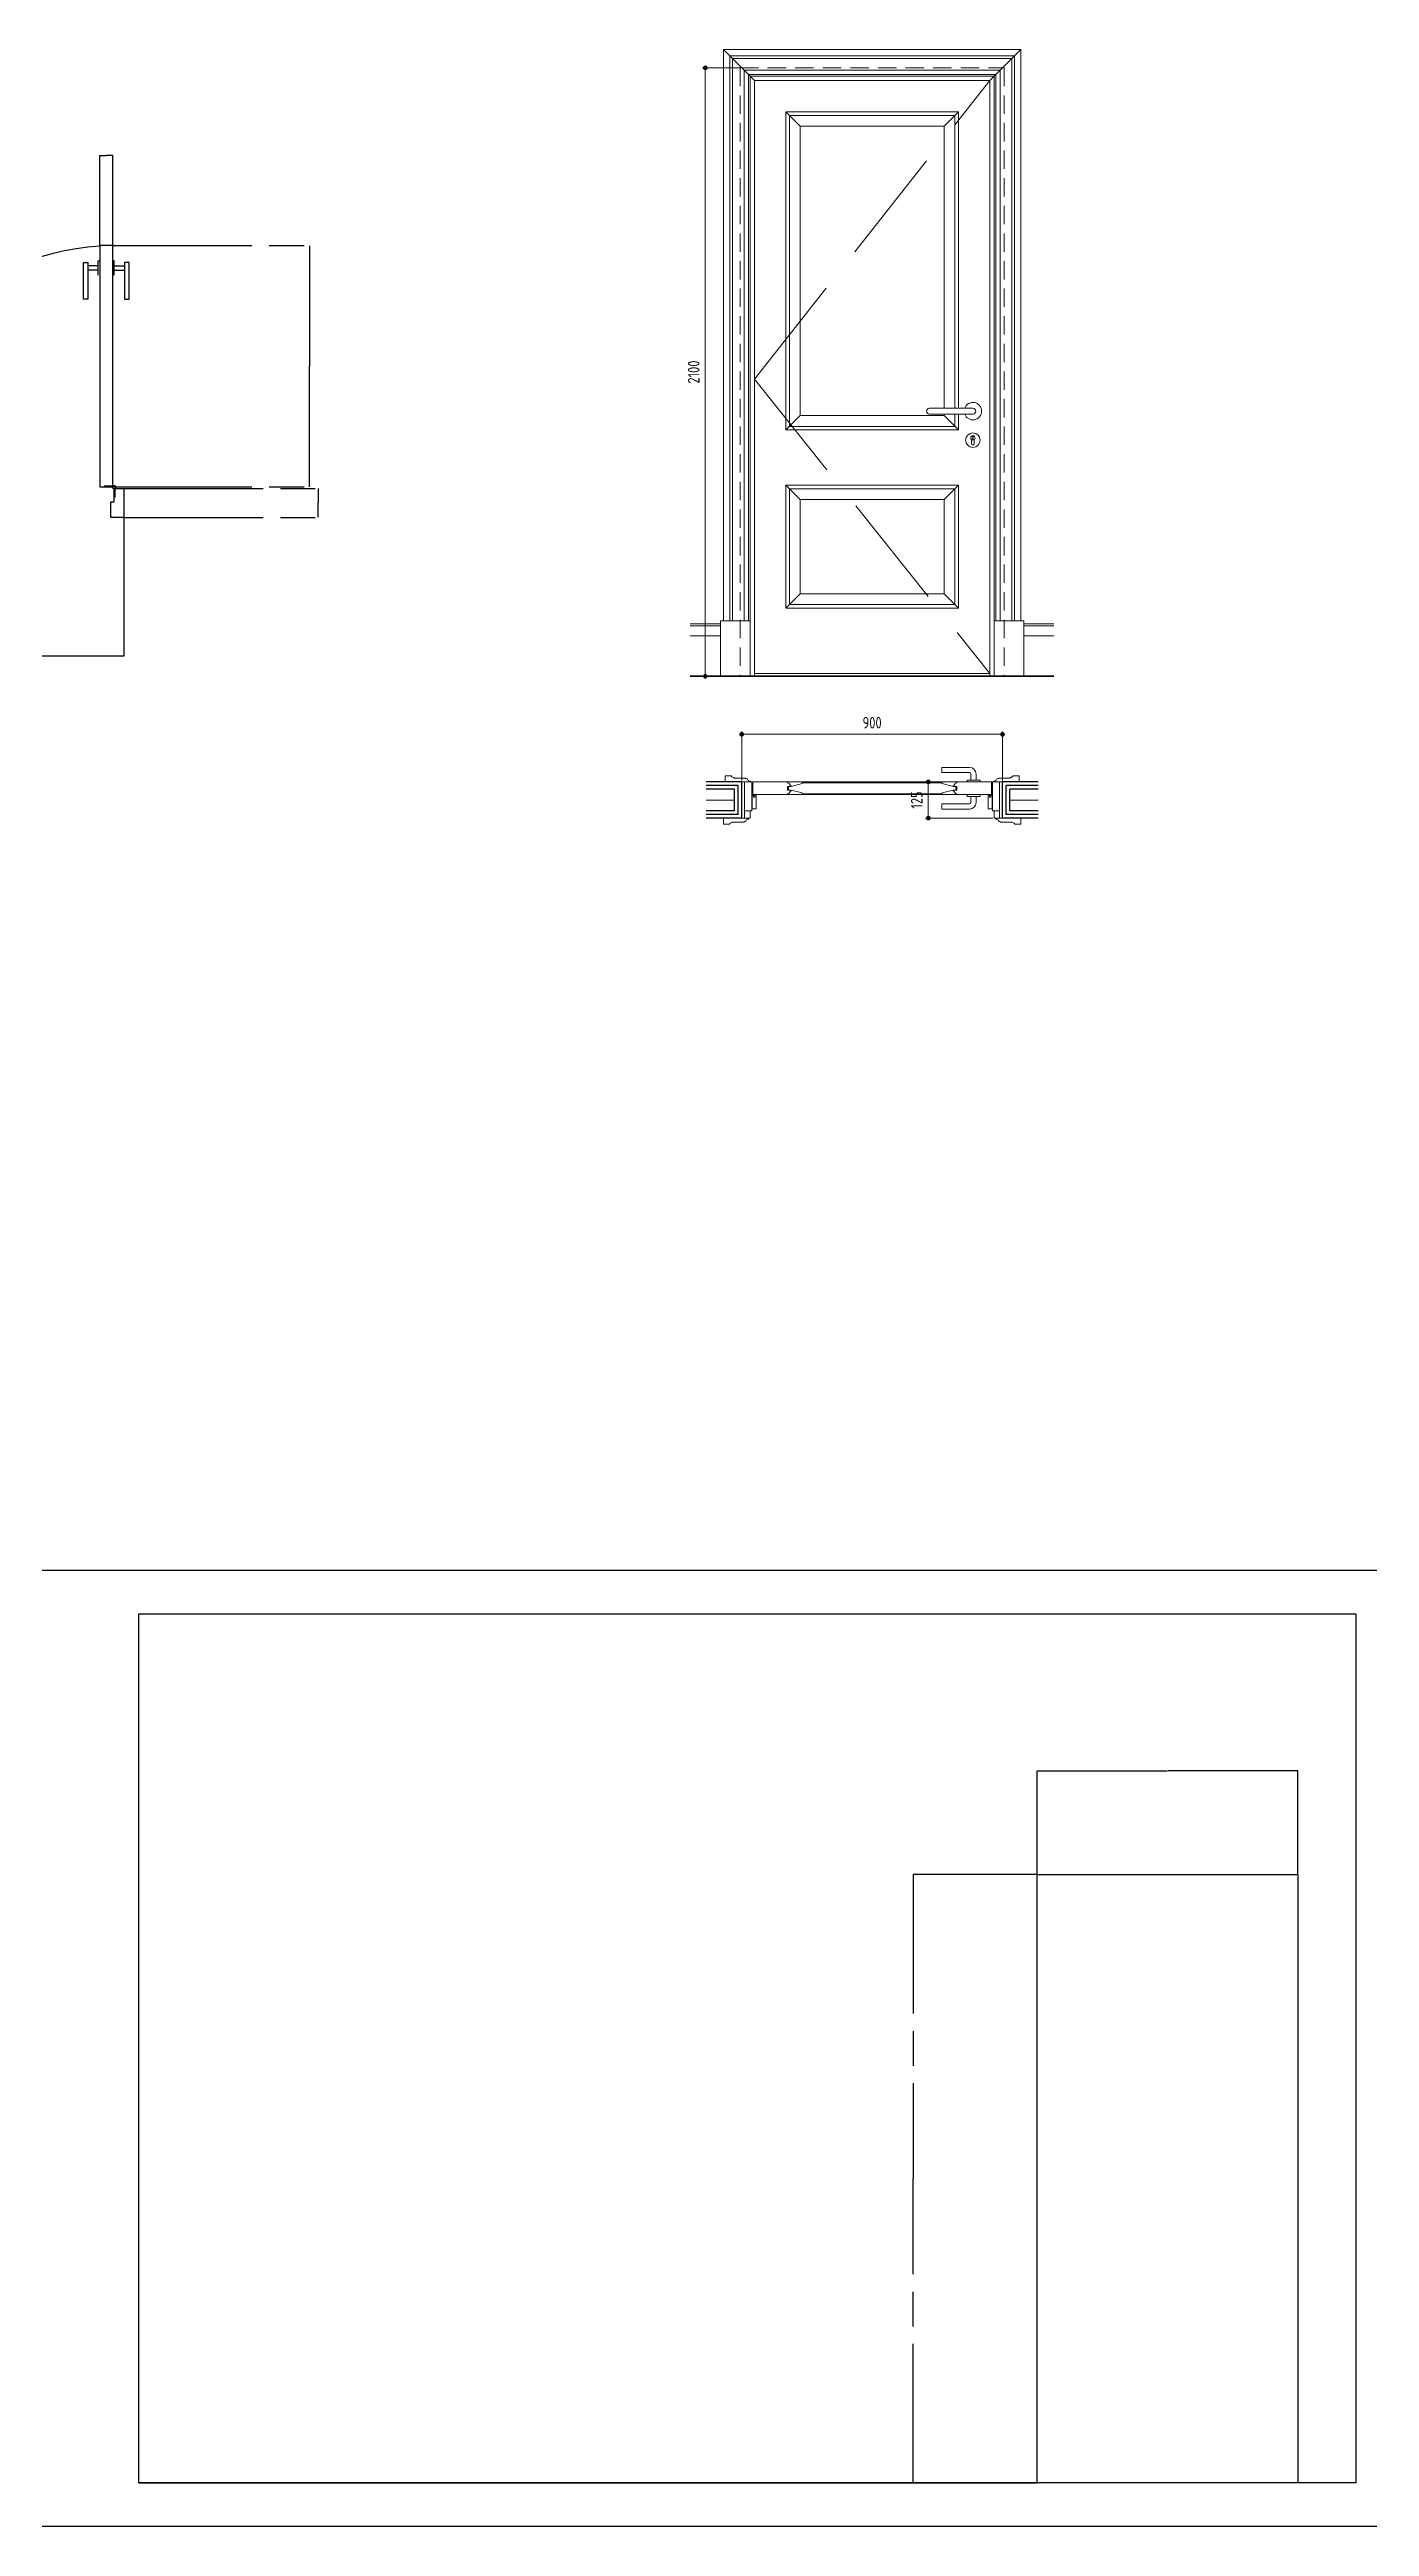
# Model space of a CAD drawing. Header units: inches. Extents: x 5 to 80005, y 6 to 60006.
# Drawn here: x 30942 to 35497, y 17902 to 26450 of the extents above; entities that cross this region are included whole.
import ezdxf

# ---------------------------------------------------------------- set-up
doc = ezdxf.new("R2010")
doc.units = ezdxf.units.IN
doc.header["$MEASUREMENT"] = 0
for name, pattern in [('ACAD_ISO08W100', [36, 24, -3, 6, -3]), ('DASHED', [70, 50, -20]), ('HIDDEN', [9.525, 6.35, -3.175])]:
    doc.linetypes.add(name, pattern=pattern)
for name, color, linetype, lineweight in [('0_20mm_Line_Weight', 3, 'Continuous', 20), ('0_35mm_Line_Weight', 4, 'Continuous', 35), ('Dimensions_Levels', 30, 'Continuous', 18), ('Doors', 250, 'Continuous', 20), ('Insulation', 31, 'Continuous', 9), ('Partition_Framed', 4, 'Continuous', 25), ('Window_Pivot_Lines', 91, 'Continuous', 9)]:
    doc.layers.add(name, color=color, linetype=linetype, lineweight=lineweight)
doc.layers.add('freecads.com', color=7, linetype='Continuous')
doc.styles.add('0020_Notes', font='romans.shx', dxfattribs={"width": 0.75, "height": 40})
doc.styles.get("Standard").update_dxf_attribs({"font": 'arial.ttf'})
doc.linetypes.add('BATTING', pattern='A,0.00254,-2.54,[134,ltypeshp.shx,S=2.54,R=0,X=-2.54,Y=0],-5.08,[134,ltypeshp.shx,S=2.54,R=180,X=2.54,Y=0],-2.54', length=10.16254)
doc.dimstyles.new('dim 20_dwgmodels.com', dxfattribs={"dimtxt": 40, "dimasz": 16, "dimexe": 10, "dimexo": 5, "dimgap": 20, "dimtad": 1, "dimdec": 0, "dimdsep": 46, "dimtxsty": '0020_Notes', "dimblk": 'DOT', "dimcen": 2.5, "dimclrd": 4, "dimclre": 4, "dimclrt": 90, "dimadec": 0, "dimazin": 0, "dimtfac": 1, "dimtdec": 0, "dimtmove": 0, "dimatfit": 3, "dimldrblk": 'DOT', "dimfxl": 1, "dimtolj": 1, "dimlwd": 18, "dimlwe": 18, "dimarcsym": 0})
doc.dimstyles.get("Standard").update_dxf_attribs({"dimtxt": 0.18, "dimasz": 0.18, "dimexe": 0.18, "dimexo": 0.0625, "dimgap": 0.09, "dimtad": 0, "dimtih": 1, "dimtoh": 1, "dimdec": 4, "dimzin": 0, "dimdsep": 46, "dimtxsty": 'Standard', "dimcen": 0.09, "dimadec": 0, "dimazin": 0, "dimtfac": 1, "dimtdec": 4, "dimtofl": 0, "dimtmove": 0, "dimatfit": 3, "dimfxl": 1, "dimtolj": 1, "dimtzin": 0, "dimarcsym": 0})

# ---------------------------------------------------------------- blocks, each defined once
blk = doc.blocks.new('*D81')
at = {"color": 0, "linetype": 'ACAD_ISO08W100', "lineweight": -2, "ltscale": 20, "transparency": 16777216}
for p, q in [((34350.3, 20151.9), (34350.3, 20509.5)), ((34350.5, 20509.3), (34799.7, 20509.3)), ((35250.1, 20509.3), (34800.9, 20509.3)), ((35250.3, 20151.9), (35250.3, 20509.5))]:
    blk.add_line(p, q, dxfattribs=at)
at = {"color": 0, "linetype": 'ACAD_ISO08W100', "ltscale": 20, "transparency": 16777216}
for points in [[(34350.5, 20509.3), (34350.5, 20509.3), (34350.3, 20509.3)], [(35250.1, 20509.3), (35250.1, 20509.3), (35250.3, 20509.3)]]:
    blk.add_solid(points, dxfattribs=at)
at = {"color": 0, "linetype": 'ACAD_ISO08W100', "ltscale": 20, "transparency": 16777216, "insert": (34800.3, 20509.3), "char_height": 0.18, "attachment_point": 5}
blk.add_mtext('\\A1;900.0000', dxfattribs=at)
blk = doc.blocks.new('*D82')
at = {"color": 0, "linetype": 'ACAD_ISO08W100', "lineweight": -2, "ltscale": 20, "transparency": 16777216}
for p, q in [((34350.2, 20151.8), (33922.6, 20151.8)), ((33922.8, 20151.6), (33922.8, 19102)), ((33922.8, 18052), (33922.8, 19101.6)), ((34350.2, 18051.8), (33922.6, 18051.8))]:
    blk.add_line(p, q, dxfattribs=at)
at = {"color": 0, "linetype": 'ACAD_ISO08W100', "ltscale": 20, "transparency": 16777216}
for points in [[(33922.8, 20151.6), (33922.8, 20151.6), (33922.8, 20151.8)], [(33922.8, 18052), (33922.8, 18052), (33922.8, 18051.8)]]:
    blk.add_solid(points, dxfattribs=at)
at = {"color": 0, "linetype": 'ACAD_ISO08W100', "ltscale": 20, "transparency": 16777216, "insert": (33922.8, 19101.8), "char_height": 0.18, "attachment_point": 5}
blk.add_mtext('\\A1;2100.0000', dxfattribs=at)
blk = doc.blocks.new('*D87')
at = {"color": 0, "linetype": 'ACAD_ISO08W100', "lineweight": -2, "ltscale": 20, "transparency": 16777216}
for p, q in [((30298.8, 24835.2), (30298.8, 24356.6)), ((31198.8, 24835.2), (31198.8, 24356.6)), ((30299, 24356.8), (30748.2, 24356.8)), ((31198.6, 24356.8), (30749.4, 24356.8))]:
    blk.add_line(p, q, dxfattribs=at)
at = {"color": 0, "linetype": 'ACAD_ISO08W100', "ltscale": 20, "transparency": 16777216}
for points in [[(30299, 24356.8), (30299, 24356.8), (30298.8, 24356.8)], [(31198.6, 24356.8), (31198.6, 24356.8), (31198.8, 24356.8)]]:
    blk.add_solid(points, dxfattribs=at)
at = {"color": 0, "linetype": 'ACAD_ISO08W100', "ltscale": 20, "transparency": 16777216, "insert": (30748.8, 24356.8), "char_height": 0.18, "attachment_point": 5}
blk.add_mtext('\\A1;900.0000', dxfattribs=at)
blk = doc.blocks.new('*D88')
at = {"color": 0, "linetype": 'ACAD_ISO08W100', "lineweight": -2, "ltscale": 20, "transparency": 16777216}
for p, q in [((31160.5, 25773), (31840, 25773)), ((31839.8, 25772.8), (31839.8, 25357)), ((31839.8, 24940.8), (31839.8, 25356.7)), ((31160.5, 24940.7), (31840, 24940.7))]:
    blk.add_line(p, q, dxfattribs=at)
at = {"color": 0, "linetype": 'ACAD_ISO08W100', "ltscale": 20, "transparency": 16777216}
for points in [[(31839.8, 25772.8), (31839.8, 25772.8), (31839.8, 25773)], [(31839.8, 24940.8), (31839.8, 24940.8), (31839.8, 24940.7)]]:
    blk.add_solid(points, dxfattribs=at)
at = {"color": 0, "linetype": 'ACAD_ISO08W100', "ltscale": 20, "transparency": 16777216, "insert": (31839.8, 25356.8), "char_height": 0.18, "attachment_point": 5}
blk.add_mtext('\\A1;832.3742', dxfattribs=at)
blk = doc.blocks.new('*D89')
at = {"color": 0, "linetype": 'ACAD_ISO08W100', "lineweight": -2, "ltscale": 20, "transparency": 16777216}
for p, q in [((31198.9, 24935.3), (31870, 24935.3)), ((31869.8, 24935.1), (31869.8, 24885.5)), ((31869.8, 24835.5), (31869.8, 24885.1)), ((31198.9, 24835.3), (31870, 24835.3))]:
    blk.add_line(p, q, dxfattribs=at)
at = {"color": 0, "linetype": 'ACAD_ISO08W100', "ltscale": 20, "transparency": 16777216}
for points in [[(31869.8, 24935.1), (31869.8, 24935.1), (31869.8, 24935.3)], [(31869.8, 24835.5), (31869.8, 24835.5), (31869.8, 24835.3)]]:
    blk.add_solid(points, dxfattribs=at)
at = {"color": 0, "linetype": 'ACAD_ISO08W100', "ltscale": 20, "transparency": 16777216, "insert": (31869.8, 24885.3), "char_height": 0.18, "attachment_point": 5}
blk.add_mtext('\\A1;100.0000', dxfattribs=at)
blk = doc.blocks.new('*D90')
at = {"color": 0, "linetype": 'ACAD_ISO08W100', "lineweight": -2, "ltscale": 20, "transparency": 16777216}
for p, q in [((31115.4, 25773.1), (31115.4, 26084)), ((31115.6, 26083.8), (31137.4, 26083.8)), ((31160.3, 26083.8), (31138.5, 26083.8)), ((31160.4, 25773.1), (31160.4, 26084))]:
    blk.add_line(p, q, dxfattribs=at)
at = {"color": 0, "linetype": 'ACAD_ISO08W100', "ltscale": 20, "transparency": 16777216}
for points in [[(31115.6, 26083.8), (31115.6, 26083.8), (31115.4, 26083.8)], [(31160.3, 26083.8), (31160.3, 26083.8), (31160.4, 26083.8)]]:
    blk.add_solid(points, dxfattribs=at)
at = {"color": 0, "linetype": 'ACAD_ISO08W100', "ltscale": 20, "transparency": 16777216, "insert": (31137.9, 26083.8), "char_height": 0.18, "attachment_point": 5}
blk.add_mtext('\\A1;45.0000', dxfattribs=at)
blk = doc.blocks.new('_Dot')
at = {"color": 0, "lineweight": -2}
blk.add_line((-0.5, 0), (-1, 0), dxfattribs=at)
at = {"color": 0, "const_width": 0.5}
blk.add_lwpolyline([(-0.25, 0, 1), (0.25, 0, 1)], format="xyb", close=True, dxfattribs=at)
blk = doc.blocks.new('*D74')
at = {"layer": 'Dimensions_Levels', "color": 4, "lineweight": 18, "transparency": 16777216}
for p, q in [((33375.7, 26386.7), (33195.3, 26386.7)), ((33205.3, 24302.7), (33205.3, 26370.7)), ((33253, 24286.7), (33195.3, 24286.7))]:
    blk.add_line(p, q, dxfattribs=at)
at = {"layer": 'Dimensions_Levels', "color": 4, "lineweight": 18, "transparency": 16777216, "xscale": 16, "yscale": 16, "zscale": 16}
for p, rotation in [((33205.3, 26386.7), 90), ((33205.3, 24286.7), 270)]:
    blk.add_blockref('_Dot', p, dxfattribs=dict(at, rotation=rotation))
at = {"layer": 'Dimensions_Levels', "color": 90, "transparency": 16777216, "insert": (33165.3, 25336.7), "char_height": 40, "attachment_point": 5, "rotation": 90, "style": '0020_Notes'}
blk.add_mtext('\\A1;2100', dxfattribs=at)
blk = doc.blocks.new('*D75')
at = {"layer": 'Dimensions_Levels', "color": 4, "lineweight": 18, "transparency": 16777216}
for p, q in [((33331, 23927.3), (33331, 24096.6)), ((33347, 24086.6), (34215, 24086.6)), ((34231, 23927.3), (34231, 24096.6))]:
    blk.add_line(p, q, dxfattribs=at)
at = {"layer": 'Dimensions_Levels', "color": 4, "lineweight": 18, "transparency": 16777216, "xscale": 16, "yscale": 16, "zscale": 16, "rotation": 180}
blk.add_blockref('_Dot', (33331, 24086.6), dxfattribs=at)
at = {"layer": 'Dimensions_Levels', "color": 4, "lineweight": 18, "transparency": 16777216, "xscale": 16, "yscale": 16, "zscale": 16}
blk.add_blockref('_Dot', (34231, 24086.6), dxfattribs=at)
at = {"layer": 'Dimensions_Levels', "color": 90, "transparency": 16777216, "insert": (33781, 24126.6), "char_height": 40, "attachment_point": 5, "style": '0020_Notes'}
blk.add_mtext('\\A1;900', dxfattribs=at)
blk = doc.blocks.new('*D76')
at = {"layer": 'Dimensions_Levels', "color": 4, "lineweight": 18, "transparency": 16777216}
for p, q in [((34188, 23922.3), (33964.9, 23922.3)), ((33974.9, 23906.3), (33974.9, 23813.3)), ((34197, 23797.3), (33964.9, 23797.3))]:
    blk.add_line(p, q, dxfattribs=at)
at = {"layer": 'Dimensions_Levels', "color": 4, "lineweight": 18, "transparency": 16777216, "xscale": 16, "yscale": 16, "zscale": 16}
for p, rotation in [((33974.9, 23922.3), 90), ((33974.9, 23797.3), 270)]:
    blk.add_blockref('_Dot', p, dxfattribs=dict(at, rotation=rotation))
at = {"layer": 'Dimensions_Levels', "color": 90, "transparency": 16777216, "insert": (33934.9, 23859.8), "char_height": 40, "attachment_point": 5, "rotation": 90, "style": '0020_Notes'}
blk.add_mtext('\\A1;125', dxfattribs=at)
blk = doc.blocks.new('Door_Arch')
at = {"layer": 'Doors'}
for p, q in [((-64, 20.6), (-86, 20.6)), ((-86, 20.6), (-86, 0)), ((0, 0), (-86, 0)), ((-64, 17.5), (-64, 20.6)), ((-55, 13.5), (-55, 15.1)), ((-15, 13.5), (-55, 13.5)), ((-15, 11.1), (-15, 13.5)), ((0, 0), (0, 3.2))]:
    blk.add_line(p, q, dxfattribs=at)
blk.add_lwpolyline([(-64, 17.5, 0.073464), (-64, 18.3, 0.073464)], format="xyb", dxfattribs=at)
for centre, radius, start, end in [((-62.4, 14.3), 3.54, 33.549, 117.2539), ((-56, 20.3), 5.33, 229.41856, 280.58852), ((-13.3, 5.4), 6.01, 17.25309, 106.79373), ((-1.5, 9.4), 6.44, 200.77278, 283.85855)]:
    blk.add_arc(centre, radius, start, end, dxfattribs=at)

msp = doc.modelspace()

# ---------------------------------------------------------------- linework, layer by layer
at = {"color": 7, "ltscale": 20}
for p, q in [((30850.29238, 21201.79966), (35650.29238, 21201.79966)), ((31250.29238, 18051.79966), (31250.29238, 21051.79966)), ((31250.29238, 21051.79966), (35450.29238, 21051.79966)), ((35450.29238, 21051.79966), (35450.29238, 18051.79966)), ((34350.29238, 18051.79966), (34350.29238, 20151.79966)), ((34350.29238, 20151.79966), (35250.29238, 20151.79966)), ((35250.29238, 20151.79966), (35250.29238, 18051.79966)), ((35450.29238, 18051.79966), (31250.29238, 18051.79966)), ((31250.29238, 18051.79966), (34350.29238, 18051.79966)), ((35650.29238, 17901.79966), (30850.29238, 17901.79966))]:
    msp.add_line(p, q, dxfattribs=at)
at = {"layer": '0_20mm_Line_Weight', "linetype": 'HIDDEN', "ltscale": 10}
for p, q in [((33325.02127, 26386.74903), (33325.02127, 24286.74903)), ((33325.02127, 26386.74903), (34237.02127, 26386.74903)), ((34237.02127, 26386.74903), (34237.02127, 24286.74903))]:
    msp.add_line(p, q, dxfattribs=at)
at = {"layer": '0_35mm_Line_Weight'}
msp.add_line((33153.42196, 24286.74903), (34408.62059, 24286.74903), dxfattribs=at)
at = {"layer": 'Doors', "color": 7}
for p, q in [((33268.0408, 26449.72951), (33268.0408, 24477.72403)), ((33268.0408, 26449.72951), (34294.00175, 26449.72951)), ((33268.0408, 26449.72951), (33374.70704, 26343.06327)), ((33289.98401, 26427.7863), (34272.05854, 26427.7863)), ((33289.98401, 26427.7863), (33289.98401, 24477.72403)), ((33299.00112, 26418.76919), (33299.00112, 24477.72403)), ((33299.00112, 26418.76919), (34263.04143, 26418.76919)), ((34187.33551, 26343.06327), (34294.00175, 26449.72951)), ((34263.04143, 26418.76919), (34263.04143, 24477.72403)), ((34272.05854, 26427.7863), (34272.05854, 24477.72403)), ((34294.00175, 26449.72951), (34294.00175, 24477.72403)), ((33338.98342, 26378.78688), (33338.98342, 24477.72403)), ((33338.98342, 26378.78688), (34223.05913, 26378.78688)), ((33354.02127, 26363.74903), (34208.02127, 26363.74903)), ((33354.02127, 26363.74903), (33354.02127, 24477.72403)), ((33360.02127, 26357.74903), (33360.02127, 24286.74903)), ((33360.02127, 26357.74903), (34202.02127, 26357.74903)), ((33374.70704, 26343.06327), (33374.70704, 24286.74903)), ((33374.70704, 26343.06327), (34187.33551, 26343.06327)), ((34187.33551, 26343.06327), (34187.33551, 24286.74903)), ((34202.02127, 26357.74903), (34202.02127, 24286.74903)), ((34208.02127, 26363.74903), (34208.02127, 24477.72403)), ((34223.05913, 26378.78688), (34223.05913, 24477.72403)), ((33483.02127, 26234.74903), (33483.02127, 25136.74903)), ((33483.02127, 26234.74903), (34079.02127, 26234.74903)), ((33483.02127, 26234.74903), (33533.02127, 26184.74903)), ((33495.52127, 26222.24903), (34066.52127, 26222.24903)), ((33495.52127, 26222.24903), (33495.52127, 25149.24903)), ((33533.02127, 26184.74903), (33533.02127, 25186.74903)), ((33533.02127, 26184.74903), (34029.02127, 26184.74903)), ((34029.02127, 26184.74903), (34079.02127, 26234.74903)), ((34029.02127, 26184.74903), (34029.02127, 25211.74903)), ((34066.52127, 26222.24903), (34066.52127, 25211.74903)), ((34079.02127, 26234.74903), (34079.02127, 25211.74903)), ((33533.02127, 25186.74903), (33483.02127, 25136.74903)), ((34079.02127, 25136.74903), (33483.02127, 25136.74903)), ((34066.52127, 25149.24903), (33495.52127, 25149.24903)), ((34029.02127, 25186.74903), (33533.02127, 25186.74903)), ((34128.68642, 25211.74903), (33978.68642, 25211.74903)), ((34128.68642, 25191.74903), (33978.68642, 25191.74903)), ((34029.02127, 25191.74903), (34029.02127, 25186.74903)), ((34029.02127, 25186.74903), (34079.02127, 25136.74903)), ((34066.52127, 25191.74903), (34066.52127, 25149.24903)), ((34079.02127, 25191.74903), (34079.02127, 25136.74903)), ((34123.68642, 25103.59722), (34123.68642, 25089.68739)), ((34129.28642, 25113.8394), (34128.08642, 25113.8394)), ((34128.08642, 25104.53537), (34128.08642, 25113.8394)), ((34129.28642, 25104.53537), (34128.08642, 25104.53537)), ((34129.28642, 25113.8394), (34129.28642, 25104.53537)), ((34133.68642, 25103.59722), (34133.68642, 25089.68739)), ((34079.02127, 24946.74903), (33483.02127, 24946.74903)), ((33483.02127, 24946.74903), (33483.02127, 24521.74903)), ((33483.02127, 24946.74903), (33533.02127, 24896.74903)), ((34066.52127, 24934.24903), (33495.52127, 24934.24903)), ((33495.52127, 24934.24903), (33495.52127, 24534.24903)), ((34029.02127, 24896.74903), (33533.02127, 24896.74903)), ((33533.02127, 24896.74903), (33533.02127, 24571.74903)), ((34079.02127, 24946.74903), (34029.02127, 24896.74903)), ((34029.02127, 24896.74903), (34029.02127, 24571.74903)), ((34066.52127, 24934.24903), (34066.52127, 24534.24903)), ((34079.02127, 24946.74903), (34079.02127, 24521.74903)), ((33483.02127, 24521.74903), (33533.02127, 24571.74903)), ((34066.52127, 24534.24903), (33495.52127, 24534.24903)), ((34029.02127, 24571.74903), (33533.02127, 24571.74903)), ((34079.02127, 24521.74903), (34029.02127, 24571.74903)), ((33258.0408, 24467.72403), (33153.42196, 24467.72403)), ((33258.0408, 24461.37403), (33153.42196, 24461.37403)), ((33360.02127, 24477.72403), (33258.0408, 24477.72403)), ((33258.0408, 24477.72403), (33258.0408, 24286.74903)), ((34079.02127, 24521.74903), (33483.02127, 24521.74903)), ((34202.02127, 24477.72403), (34304.00175, 24477.72403)), ((34304.00175, 24477.72403), (34304.00175, 24286.74903)), ((34408.62059, 24467.72403), (34304.00175, 24467.72403)), ((34408.62059, 24461.37403), (34304.00175, 24461.37403)), ((33258.0408, 24426.44903), (33153.42196, 24426.44903)), ((34408.62059, 24426.44903), (34304.00175, 24426.44903)), ((33374.70704, 24296.74903), (34187.33551, 24296.74903)), ((33341.02127, 23822.28017), (33341.02127, 23922.28017)), ((33341.02127, 23922.28017), (33366.02127, 23922.28017)), ((33366.02127, 23822.28017), (33366.02127, 23922.28017)), ((33368.02127, 23874.92462), (33367.02127, 23873.92462)), ((33367.02127, 23873.92462), (33367.02127, 23830.92462)), ((33368.02127, 23874.92462), (33371.92294, 23874.92462)), ((33369.02127, 23922.28017), (33489.02127, 23922.28017)), ((33369.02127, 23878.28017), (33369.02127, 23922.28017)), ((33369.02127, 23878.28017), (33489.02127, 23878.28017)), ((33371.92294, 23874.92462), (33371.92294, 23869.49218)), ((33371.92294, 23869.49218), (33375.80537, 23869.49218)), ((33375.80537, 23874.92462), (33375.80537, 23869.49218)), ((33375.80537, 23874.92462), (33379.70704, 23874.92462)), ((33379.70704, 23874.92462), (33380.70704, 23873.92462)), ((33380.70704, 23873.92462), (33380.70704, 23830.92462)), ((33489.02127, 23922.28017), (33489.02127, 23919.28017)), ((33489.02127, 23878.28017), (33489.02127, 23881.28017)), ((33501.52127, 23906.53017), (33539.02127, 23916.28017)), ((33501.52127, 23906.53017), (33501.52127, 23909.53017)), ((33501.52127, 23894.03017), (33501.52127, 23891.03017)), ((33501.52127, 23894.03017), (33539.02127, 23884.28017)), ((34023.02127, 23919.28017), (33539.02127, 23919.28017)), ((33539.02127, 23916.28017), (33539.02127, 23919.28017)), ((33539.02127, 23881.28017), (33539.02127, 23884.28017)), ((34023.02127, 23881.28017), (33539.02127, 23881.28017)), ((34023.02127, 23916.28017), (34023.02127, 23919.28017)), ((34060.52127, 23906.53017), (34023.02127, 23916.28017)), ((34060.52127, 23894.03017), (34023.02127, 23884.28017)), ((34023.02127, 23881.28017), (34023.02127, 23884.28017)), ((34060.52127, 23906.53017), (34060.52127, 23909.53017)), ((34060.52127, 23894.03017), (34060.52127, 23891.03017)), ((34073.02127, 23922.28017), (34073.02127, 23919.28017)), ((34193.02127, 23922.28017), (34073.02127, 23922.28017)), ((34073.02127, 23878.28017), (34073.02127, 23881.28017)), ((34193.02127, 23878.28017), (34073.02127, 23878.28017)), ((34182.33551, 23874.92462), (34181.33551, 23873.92462)), ((34181.33551, 23873.92462), (34181.33551, 23830.92462)), ((34186.23718, 23874.92462), (34182.33551, 23874.92462)), ((34186.23718, 23874.92462), (34186.23718, 23869.49218)), ((34190.1196, 23869.49218), (34186.23718, 23869.49218)), ((34194.02127, 23874.92462), (34190.1196, 23874.92462)), ((34190.1196, 23874.92462), (34190.1196, 23869.49218)), ((34193.02127, 23878.28017), (34193.02127, 23922.28017)), ((34194.02127, 23874.92462), (34195.02127, 23873.92462)), ((34195.02127, 23873.92462), (34195.02127, 23830.92462)), ((34196.02127, 23822.28017), (34196.02127, 23922.28017)), ((34221.02127, 23922.28017), (34196.02127, 23922.28017)), ((34221.02127, 23822.28017), (34221.02127, 23922.28017)), ((33341.02127, 23822.28017), (33341.02127, 23797.28017)), ((33341.02127, 23822.28017), (33366.02127, 23822.28017)), ((33360.02127, 23797.28017), (33354.02127, 23797.28017)), ((33360.02127, 23822.28017), (33360.02127, 23797.28017)), ((33367.02127, 23830.92462), (33368.02127, 23829.92462)), ((33379.70704, 23829.92462), (33368.00537, 23829.92462)), ((34181.33551, 23830.92462), (34182.33551, 23829.92462)), ((34182.33551, 23829.92462), (34194.03718, 23829.92462)), ((34195.02127, 23830.92462), (34194.02127, 23829.92462)), ((34221.02127, 23822.28017), (34196.02127, 23822.28017)), ((34202.02127, 23822.28017), (34202.02127, 23797.28017)), ((34202.02127, 23797.28017), (34208.02127, 23797.28017)), ((34221.02127, 23822.28017), (34221.02127, 23797.28017))]:
    msp.add_line(p, q, dxfattribs=at)
at = {"layer": 'Doors', "color": 7, "linetype": 'Continuous'}
for p, q in [((34117.03933, 23972.28017), (34022.03933, 23972.28017)), ((34022.03933, 23954.28017), (34022.03933, 23972.28017)), ((34117.03933, 23954.28017), (34022.03933, 23954.28017)), ((34122.03933, 23928.28017), (34122.03933, 23949.28017)), ((34140.03933, 23928.28017), (34140.03933, 23949.28017)), ((34073.02127, 23922.28017), (33489.02127, 23922.28017)), ((33489.02127, 23906.53017), (33489.02127, 23894.03017)), ((33501.52127, 23906.53017), (33489.02127, 23906.53017)), ((33501.52127, 23894.03017), (33489.02127, 23894.03017)), ((34073.02127, 23878.28017), (33489.02127, 23878.28017)), ((33492.02127, 23906.53017), (33492.02127, 23894.03017)), ((34060.52127, 23906.53017), (34073.02127, 23906.53017)), ((34060.52127, 23894.03017), (34073.02127, 23894.03017)), ((34070.02127, 23906.53017), (34070.02127, 23894.03017)), ((34073.02127, 23906.53017), (34073.02127, 23894.03017)), ((34108.53933, 23922.28017), (34108.53933, 23928.28017)), ((34108.53933, 23928.28017), (34153.53933, 23928.28017)), ((34108.53933, 23878.28017), (34108.53933, 23872.28017)), ((34108.53933, 23872.28017), (34153.53933, 23872.28017)), ((34122.03933, 23872.28017), (34122.03933, 23851.28017)), ((34140.03933, 23872.28017), (34140.03933, 23851.28017)), ((34153.53933, 23928.28017), (34153.53933, 23922.28017)), ((34153.53933, 23872.28017), (34153.53933, 23878.28017)), ((34022.03933, 23846.28017), (34022.03933, 23828.28017)), ((34117.03933, 23846.28017), (34022.03933, 23846.28017)), ((34117.03933, 23828.28017), (34022.03933, 23828.28017))]:
    msp.add_line(p, q, dxfattribs=at)
at = {"layer": 'Doors'}
msp.add_line((33380.70704, 23830.92462), (33379.70704, 23829.92462), dxfattribs=at)
at = {"layer": 'Doors', "color": 7}
for centre, radius in [((34128.68642, 25101.74903), 25), ((34128.68642, 25109.18739), 7.5)]:
    msp.add_circle(centre, radius, dxfattribs=at)
for centre, radius, start, end in [((34128.68642, 25201.74903), 30, 199.471220633, 160.528779367), ((33978.68642, 25201.74903), 10, 90, 270), ((34128.68642, 25201.74903), 10, 270, 90), ((34128.68642, 25089.68739), 5, 180, 0), ((33489.02127, 23912.83626), 6.44391, 14.091538252, 90), ((33489.02127, 23887.72408), 6.44391, 270, 345.908461748), ((33501.52127, 23915.97408), 6.44391, 194.091538252, 270), ((33501.52127, 23884.58626), 6.44391, 90, 165.908461748), ((34060.52127, 23915.97408), 6.44391, 270, 345.908461748), ((34060.52127, 23884.58626), 6.44391, 14.091538252, 90), ((34073.02127, 23912.83626), 6.44391, 90, 165.908461748), ((34073.02127, 23887.72408), 6.44391, 194.091538252, 270)]:
    msp.add_arc(centre, radius, start, end, dxfattribs=at)
at = {"layer": 'Doors', "color": 7, "linetype": 'Continuous'}
for centre, radius, start, end in [((34117.03933, 23949.28017), 23, 0, 90), ((34117.03933, 23949.28017), 5, 0, 90), ((33374.02987, 23871.83316), 6.06018, 30.672292209, 149.327707791), ((34117.03933, 23851.28017), 23, 270, 0), ((34117.03933, 23851.28017), 5, 270, 0), ((34188.01267, 23871.83316), 6.06018, 30.672292209, 149.327707791)]:
    msp.add_arc(centre, radius, start, end, dxfattribs=at)
at = {"layer": 'freecads.com'}
for p, q in [((31160.43906, 25773.02718), (31115.43906, 25773.02718)), ((31115.43906, 25773.02718), (31115.43906, 24940.65298)), ((31160.43906, 24940.65298), (31160.43906, 25773.02718)), ((31059.43906, 25715.23937), (31074.43906, 25715.23937)), ((31059.43906, 25587.74447), (31059.43906, 25715.23937)), ((31074.43906, 25715.23937), (31074.43906, 25587.74447)), ((31110.43906, 25703.24447), (31074.43906, 25703.24447)), ((31110.43906, 25688.24447), (31074.43906, 25688.24447)), ((31110.43906, 25720.74447), (31115.43906, 25720.74447)), ((31110.43906, 25670.74447), (31110.43906, 25720.74447)), ((31115.43906, 25720.74447), (31115.43906, 25670.74447)), ((31165.43906, 25720.74447), (31160.43906, 25720.74447)), ((31160.43906, 25720.74447), (31160.43906, 25670.74447)), ((31165.43906, 25670.74447), (31165.43906, 25720.74447)), ((31165.43906, 25703.24447), (31201.43906, 25703.24447)), ((31165.43906, 25688.24447), (31201.43906, 25688.24447)), ((31216.43906, 25715.23937), (31201.43906, 25715.23937)), ((31201.43906, 25715.23937), (31201.43906, 25587.74447)), ((31216.43906, 25587.74447), (31216.43906, 25715.23937)), ((31074.43906, 25587.74447), (31059.43906, 25587.74447)), ((31201.43906, 25587.74447), (31216.43906, 25587.74447)), ((31115.43906, 24940.65298), (31160.43906, 24940.65298)), ((31130.43906, 24942.65298), (31130.43906, 24940.65298)), ((31160.43906, 24942.65298), (31130.43906, 24942.65298)), ((31130.43906, 24940.65298), (31160.43906, 24940.65298)), ((31153.79238, 24888.29966), (31165.79238, 24888.29966)), ((31153.79238, 24835.29966), (31153.79238, 24888.29966)), ((31160.43906, 24940.65298), (31160.43906, 24942.65298)), ((31165.79238, 24888.29966), (31165.79238, 24935.29966)), ((31165.79238, 24935.29966), (31198.79238, 24935.29966)), ((31165.79238, 24935.29966), (31167.79238, 24935.29966)), ((31165.79238, 24905.29966), (31165.79238, 24935.29966)), ((31167.79238, 24905.29966), (31165.79238, 24905.29966)), ((31167.79238, 24935.29966), (31167.79238, 24905.29966)), ((31198.79238, 24935.29966), (31198.79238, 24835.29966)), ((31198.79238, 24835.29966), (31153.79238, 24835.29966))]:
    msp.add_line(p, q, dxfattribs=at)
msp.add_circle((31164.79238, 24939.65298), 6, dxfattribs=at)
msp.add_arc((31164.79238, 24939.65298), 833.01138, 93.396586374, 180.29943685, dxfattribs=at)
at = {"layer": 'Insulation', "linetype": 'BATTING', "ltscale": 3.3}
for p, q in [((33306.02127, 23859.78017), (33208.32128, 23859.78017)), ((34353.72127, 23859.78017), (34256.02127, 23859.78017))]:
    msp.add_line(p, q, dxfattribs=at)
at = {"layer": 'Partition_Framed'}
for p, q in [((33331.02127, 23922.28017), (33208.32128, 23922.28017)), ((33306.02127, 23897.28017), (33208.32128, 23897.28017)), ((33306.02127, 23822.28017), (33306.02127, 23897.28017)), ((33331.02127, 23797.28017), (33331.02127, 23922.28017)), ((34231.02127, 23797.28017), (34231.02127, 23922.28017)), ((34353.72127, 23922.28017), (34231.02127, 23922.28017)), ((34256.02127, 23822.28017), (34256.02127, 23897.28017)), ((34353.72127, 23897.28017), (34256.02127, 23897.28017)), ((33306.02127, 23822.28017), (33208.32128, 23822.28017)), ((33331.02127, 23797.28017), (33208.32128, 23797.28017)), ((34353.72127, 23797.28017), (34231.02127, 23797.28017)), ((34353.72127, 23822.28017), (34256.02127, 23822.28017))]:
    msp.add_line(p, q, dxfattribs=at)
at = {"layer": 'Partition_Framed', "color": 8}
for p, q in [((33318.52127, 23909.78017), (33208.32128, 23909.78017)), ((33318.52127, 23809.78017), (33318.52127, 23909.78017)), ((34243.52127, 23809.78017), (34243.52127, 23909.78017)), ((34353.72127, 23909.78017), (34243.52127, 23909.78017)), ((33318.52127, 23809.78017), (33208.32128, 23809.78017)), ((34353.72127, 23809.78017), (34243.52127, 23809.78017))]:
    msp.add_line(p, q, dxfattribs=at)
at = {"layer": 'Window_Pivot_Lines', "color": 9, "linetype": 'DASHED', "ltscale": 8}
for q in [(34187.33551, 26343.06327), (34187.33551, 24296.74903)]:
    msp.add_line((33374.70704, 25311.90615), q, dxfattribs=at)

# ---------------------------------------------------------------- block references
at = {"color": 7}
msp.add_blockref('Door_Arch', (33360.02127, 23922.28017), dxfattribs=at)
at = {"color": 7, "xscale": -1}
msp.add_blockref('Door_Arch', (34202.02127, 23922.28017), dxfattribs=at)
at = {"color": 7, "xscale": -1, "rotation": 180}
msp.add_blockref('Door_Arch', (33354.02127, 23797.28017), dxfattribs=at)
at = {"color": 7, "rotation": 180}
msp.add_blockref('Door_Arch', (34208.02127, 23797.28017), dxfattribs=at)

# ---------------------------------------------------------------- dimensions: what is measured, and where the dimension line sits
at = {"color": 7, "linetype": 'ACAD_ISO08W100', "ltscale": 20}
for base, p1, p2, picture, middle in [((31160.43906, 26083.79966), (31115.43906, 25773.02718), (31160.43906, 25773.02718), '*D90', (31137.93906, 26083.79966)), ((31198.79238, 24356.79966), (30298.79238, 24835.29966), (31198.79238, 24835.29966), '*D87', (30748.79238, 24356.79966)), ((35250.29238, 20509.29966), (34350.29238, 20151.79966), (35250.29238, 20151.79966), '*D81', (34800.29238, 20509.29966))]:
    dim = msp.add_linear_dim(base=base, p1=p1, p2=p2, dimstyle='Standard', dxfattribs=at)
    dim.commit()
    dim.dimension.update_dxf_attribs({"geometry": picture, "text_midpoint": middle})
for base, p1, p2, picture, middle in [((31839.79238, 24940.65298), (31160.43906, 25773.02718), (31160.43906, 24940.65298), '*D88', (31839.79238, 25356.84008)), ((31869.79238, 24835.29966), (31198.79238, 24935.29966), (31198.79238, 24835.29966), '*D89', (31869.79238, 24885.29966)), ((33922.79238, 20151.79966), (34350.29238, 18051.79966), (34350.29238, 20151.79966), '*D82', (33922.79238, 19101.79966))]:
    dim = msp.add_linear_dim(base=base, p1=p1, p2=p2, angle=90, dimstyle='Standard', dxfattribs=at)
    dim.commit()
    dim.dimension.update_dxf_attribs({"geometry": picture, "text_midpoint": middle})
at = {"layer": 'Dimensions_Levels'}
for base, p1, p2, picture, middle in [((33205.29238, 26386.74903), (33258.0408, 24286.74903), (33380.70704, 26386.74903), '*D74', (33165.29238, 25336.74903)), ((33974.94653, 23797.28017), (34193.02127, 23922.28017), (34202.02127, 23797.28017), '*D76', (33934.94653, 23859.78017))]:
    dim = msp.add_linear_dim(base=base, p1=p1, p2=p2, angle=90, dimstyle='dim 20_dwgmodels.com', dxfattribs=at)
    dim.commit()
    dim.dimension.update_dxf_attribs({"geometry": picture, "text_midpoint": middle})
dim = msp.add_linear_dim(base=(34231.02127, 24086.64385), p1=(33331.02127, 23922.28017), p2=(34231.02127, 23922.28017), dimstyle='dim 20_dwgmodels.com', dxfattribs=at)
dim.commit()
dim.dimension.update_dxf_attribs({"geometry": '*D75', "text_midpoint": (33781.02127, 24126.64385)})

doc.saveas('drawing.dxf')
